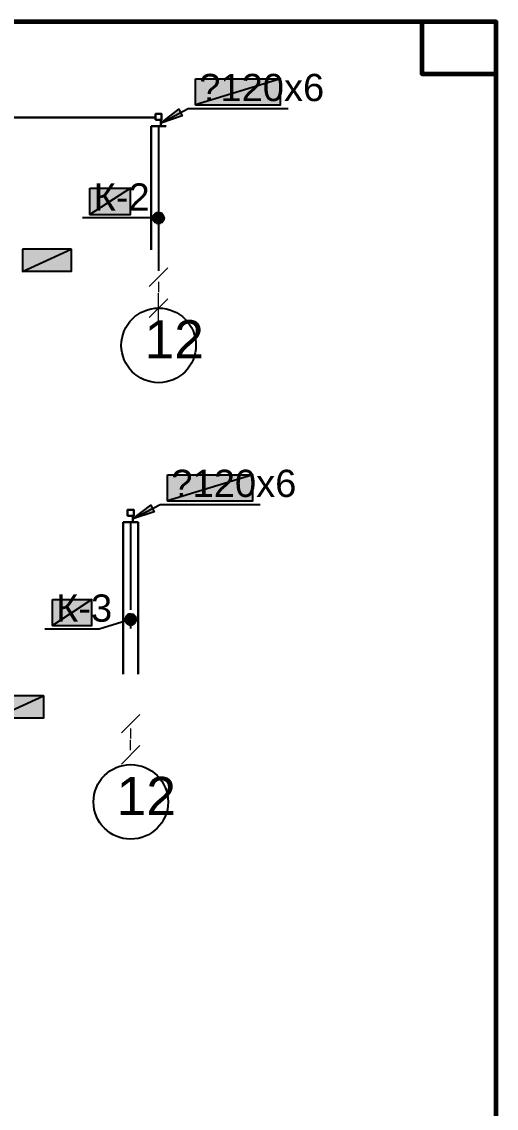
# Model space of a CAD drawing. Extents: x 8 to 21351, y 0 to 420.
# Drawn here: x 16598.2 to 16661.9, y 146.1 to 292.1 of the extents above; entities that cross this region are included whole.
import ezdxf

# ---------------------------------------------------------------- set-up
doc = ezdxf.new("R2010")
doc.units = 0
doc.linetypes.add('TEYPDFCAD_CENTER', pattern=[20, 12, -3, 2, -3])
for name, color, linetype in [('PDF_ОСИ', 7, 'Continuous'), ('TEY_REVIEW_AXIS', 7, 'Continuous'), ('TEY_REVIEW_LEADER', 7, 'Continuous')]:
    doc.layers.add(name, color=color, linetype=linetype)
doc.styles.add('TEYPDFCAD_TEXT', font='arial.ttf')

# ---------------------------------------------------------------- blocks, each defined once
blk = doc.blocks.new('TEY_AXIS')
at = {"layer": 'PDF_ОСИ', "linetype": 'TEYPDFCAD_CENTER', "lineweight": 9}
blk.add_line((0, 0), (1, 0), dxfattribs=at)

msp = doc.modelspace()

# ---------------------------------------------------------------- hatches: boundary and pattern name
at = {"true_color": 0xffffff}
h = msp.add_hatch(color=0, dxfattribs=at)
h.paths.add_polyline_path([(16621.49, 284.42), (16632.92, 284.42), (16621.49, 280.92)])
h.paths.add_polyline_path([(16632.92, 284.42), (16621.49, 280.92), (16632.92, 280.92)])
for points in [[(16616.84, 278.47), (16619.25, 280.33), (16619.72, 279.44)], [(16613.09, 225.28), (16615.5, 227.12), (16615.97, 226.23)]]:
    msp.add_hatch(color=7).paths.add_polyline_path(points)
h = msp.add_hatch(color=0, dxfattribs=at)
h.paths.add_polyline_path([(16607.31, 269.71), (16612.77, 269.71), (16607.31, 266.19)])
h.paths.add_polyline_path([(16612.77, 269.71), (16607.31, 266.19), (16612.77, 266.19)])
h = msp.add_hatch(color=7)
h.paths.add_polyline_path([(16615.82, 265.94), (16615.78, 265.71), (16616.54, 265.71)])
h.paths.add_polyline_path([(16615.78, 265.71), (16616.54, 265.71), (16615.82, 265.47)])
h.paths.add_polyline_path([(16616.54, 265.71), (16615.82, 265.47), (16615.93, 265.26)])
h = msp.add_hatch(color=7)
h.paths.add_polyline_path([(16616.31, 266.4), (16616.1, 266.3), (16616.54, 265.71)])
h.paths.add_polyline_path([(16616.1, 266.3), (16616.54, 265.71), (16615.93, 266.15)])
h.paths.add_polyline_path([(16616.54, 265.71), (16615.93, 266.15), (16615.82, 265.94)])
h = msp.add_hatch(color=7)
h.paths.add_polyline_path([(16616.99, 266.3), (16616.77, 266.4), (16616.54, 265.71)])
h.paths.add_polyline_path([(16616.77, 266.4), (16616.54, 265.71), (16616.54, 266.45)])
h.paths.add_polyline_path([(16616.54, 265.71), (16616.54, 266.45), (16616.31, 266.4)])
h = msp.add_hatch(color=7)
h.paths.add_polyline_path([(16617.28, 265.71), (16617.24, 265.94), (16616.54, 265.71)])
h.paths.add_polyline_path([(16617.24, 265.94), (16616.54, 265.71), (16617.13, 266.15)])
h.paths.add_polyline_path([(16616.54, 265.71), (16617.13, 266.15), (16616.99, 266.3)])
h = msp.add_hatch(color=7)
h.paths.add_polyline_path([(16615.93, 265.26), (16616.1, 265.09), (16616.54, 265.71)])
h.paths.add_polyline_path([(16616.1, 265.09), (16616.54, 265.71), (16616.31, 264.99)])
h.paths.add_polyline_path([(16616.54, 265.71), (16616.31, 264.99), (16616.54, 264.94)])
h = msp.add_hatch(color=7)
h.paths.add_polyline_path([(16616.54, 264.94), (16616.77, 264.99), (16616.54, 265.71)])
h.paths.add_polyline_path([(16616.77, 264.99), (16616.54, 265.71), (16616.99, 265.09)])
h.paths.add_polyline_path([(16616.54, 265.71), (16616.99, 265.09), (16617.13, 265.26)])
h = msp.add_hatch(color=7)
h.paths.add_polyline_path([(16617.13, 265.26), (16617.24, 265.47), (16616.54, 265.71)])
h.paths.add_polyline_path([(16617.24, 265.47), (16616.54, 265.71), (16617.28, 265.71)])
h = msp.add_hatch(color=0, dxfattribs=at)
h.paths.add_polyline_path([(16598.25, 261.51), (16598.25, 258.51), (16604.82, 261.51)])
h.paths.add_polyline_path([(16598.25, 258.51), (16604.82, 261.51), (16604.82, 258.51)])
h = msp.add_hatch(color=0, dxfattribs=at)
h.paths.add_polyline_path([(16617.75, 231.2), (16629.18, 231.2), (16617.75, 227.71)])
h.paths.add_polyline_path([(16629.18, 231.2), (16617.75, 227.71), (16629.18, 227.71)])
h = msp.add_hatch(color=0, dxfattribs=at)
h.paths.add_polyline_path([(16602.3, 214.46), (16607.57, 214.46), (16602.3, 210.97)])
h.paths.add_polyline_path([(16607.57, 214.46), (16602.3, 210.97), (16607.57, 210.97)])
h = msp.add_hatch(color=7)
h.paths.add_polyline_path([(16612.08, 211.98), (16612.03, 211.75), (16612.79, 211.75)])
h.paths.add_polyline_path([(16612.03, 211.75), (16612.79, 211.75), (16612.08, 211.52)])
h.paths.add_polyline_path([(16612.79, 211.75), (16612.08, 211.52), (16612.18, 211.31)])
h = msp.add_hatch(color=7)
h.paths.add_polyline_path([(16612.56, 212.47), (16612.35, 212.37), (16612.79, 211.75)])
h.paths.add_polyline_path([(16612.35, 212.37), (16612.79, 211.75), (16612.18, 212.2)])
h.paths.add_polyline_path([(16612.79, 211.75), (16612.18, 212.2), (16612.08, 211.98)])
h = msp.add_hatch(color=7)
h.paths.add_polyline_path([(16612.18, 211.31), (16612.35, 211.14), (16612.79, 211.75)])
h.paths.add_polyline_path([(16612.35, 211.14), (16612.79, 211.75), (16612.56, 211.03)])
h.paths.add_polyline_path([(16612.79, 211.75), (16612.56, 211.03), (16612.79, 211.01)])
h = msp.add_hatch(color=7)
h.paths.add_polyline_path([(16613.22, 212.37), (16613.03, 212.47), (16612.79, 211.75)])
h.paths.add_polyline_path([(16613.03, 212.47), (16612.79, 211.75), (16612.79, 212.51)])
h.paths.add_polyline_path([(16612.79, 211.75), (16612.79, 212.51), (16612.56, 212.47)])
h = msp.add_hatch(color=7)
h.paths.add_polyline_path([(16613.54, 211.75), (16613.49, 211.98), (16612.79, 211.75)])
h.paths.add_polyline_path([(16613.49, 211.98), (16612.79, 211.75), (16613.39, 212.2)])
h.paths.add_polyline_path([(16612.79, 211.75), (16613.39, 212.2), (16613.22, 212.37)])
h = msp.add_hatch(color=7)
h.paths.add_polyline_path([(16612.79, 211.01), (16613.03, 211.03), (16612.79, 211.75)])
h.paths.add_polyline_path([(16613.03, 211.03), (16612.79, 211.75), (16613.22, 211.14)])
h.paths.add_polyline_path([(16612.79, 211.75), (16613.22, 211.14), (16613.39, 211.31)])
h = msp.add_hatch(color=7)
h.paths.add_polyline_path([(16613.39, 211.31), (16613.49, 211.52), (16612.79, 211.75)])
h.paths.add_polyline_path([(16613.49, 211.52), (16612.79, 211.75), (16613.54, 211.75)])
h = msp.add_hatch(color=0, dxfattribs=at)
h.paths.add_polyline_path([(16594.51, 201.51), (16594.51, 198.5), (16601.07, 201.51)])
h.paths.add_polyline_path([(16594.51, 198.5), (16601.07, 201.51), (16601.07, 198.5)])

# ---------------------------------------------------------------- linework, layer by layer
at = {"color": 0, "lineweight": 0, "true_color": 0xffffff}
for p, q in [((16607.31, 266.19), (16612.77, 266.19)), ((16602.3, 210.97), (16607.57, 210.97))]:
    msp.add_line(p, q, dxfattribs=at)
at = {"color": 7, "lineweight": 25}
for p, q in [((16613.77, 265.71), (16606.32, 265.71)), ((16616.54, 265.71), (16613.77, 265.71)), ((16612.79, 211.75), (16608.58, 210.46)), ((16608.58, 210.46), (16601.28, 210.46))]:
    msp.add_line(p, q, dxfattribs=at)
at = {"color": 7, "lineweight": 5}
for p, q in [((16615.29, 256.52), (16617.79, 259.02)), ((16616.54, 257.13), (16616.54, 255.76)), ((16616.54, 251.63), (16616.54, 255.59)), ((16615.29, 252.35), (16617.79, 254.85)), ((16611.55, 196.51), (16614.04, 199.01)), ((16612.79, 197.13), (16612.79, 195.75)), ((16611.55, 192.34), (16614.04, 194.84)), ((16612.79, 194.2), (16612.79, 195.58))]:
    msp.add_line(p, q, dxfattribs=at)
at = {"lineweight": 25}
msp.add_line((16612.79, 211.54), (16612.79, 210.54), dxfattribs=at)
at = {"color": 0, "true_color": 0xffffff}
for points in [[(16621.49, 284.42), (16632.92, 284.42), (16621.49, 280.92)], [(16632.92, 284.42), (16621.49, 280.92), (16632.92, 280.92)], [(16607.31, 269.71), (16612.77, 269.71), (16607.31, 266.19)], [(16612.77, 269.71), (16607.31, 266.19), (16612.77, 266.19)], [(16598.25, 261.51), (16598.25, 258.51), (16604.82, 261.51)], [(16598.25, 258.51), (16604.82, 261.51), (16604.82, 258.51)], [(16617.75, 231.2), (16629.18, 231.2), (16617.75, 227.71)], [(16629.18, 231.2), (16617.75, 227.71), (16629.18, 227.71)], [(16602.3, 214.46), (16607.57, 214.46), (16602.3, 210.97)], [(16607.57, 214.46), (16602.3, 210.97), (16607.57, 210.97)], [(16594.51, 201.51), (16594.51, 198.5), (16601.07, 201.51)], [(16594.51, 198.5), (16601.07, 201.51), (16601.07, 198.5)]]:
    msp.add_lwpolyline(points, close=True, dxfattribs=at)
at = {"color": 7}
for points in [[(16616.84, 278.47), (16619.25, 280.33), (16619.72, 279.44)], [(16615.82, 265.94), (16615.78, 265.71), (16616.54, 265.71)], [(16616.54, 265.71), (16615.93, 266.15), (16615.82, 265.94)], [(16616.1, 266.3), (16616.54, 265.71), (16615.93, 266.15)], [(16616.31, 266.4), (16616.1, 266.3), (16616.54, 265.71)], [(16616.54, 265.71), (16616.54, 266.45), (16616.31, 266.4)], [(16616.77, 266.4), (16616.54, 265.71), (16616.54, 266.45)], [(16616.99, 266.3), (16616.77, 266.4), (16616.54, 265.71)], [(16616.54, 265.71), (16617.13, 266.15), (16616.99, 266.3)], [(16617.24, 265.94), (16616.54, 265.71), (16617.13, 266.15)], [(16617.28, 265.71), (16617.24, 265.94), (16616.54, 265.71)], [(16615.78, 265.71), (16616.54, 265.71), (16615.82, 265.47)], [(16616.54, 265.71), (16615.82, 265.47), (16615.93, 265.26)], [(16615.93, 265.26), (16616.1, 265.09), (16616.54, 265.71)], [(16616.1, 265.09), (16616.54, 265.71), (16616.31, 264.99)], [(16616.54, 265.71), (16616.31, 264.99), (16616.54, 264.94)], [(16616.54, 264.94), (16616.77, 264.99), (16616.54, 265.71)], [(16616.77, 264.99), (16616.54, 265.71), (16616.99, 265.09)], [(16616.54, 265.71), (16616.99, 265.09), (16617.13, 265.26)], [(16617.13, 265.26), (16617.24, 265.47), (16616.54, 265.71)], [(16617.24, 265.47), (16616.54, 265.71), (16617.28, 265.71)], [(16613.09, 225.28), (16615.5, 227.12), (16615.97, 226.23)], [(16612.08, 211.98), (16612.03, 211.75), (16612.79, 211.75)], [(16612.03, 211.75), (16612.79, 211.75), (16612.08, 211.52)], [(16612.79, 211.75), (16612.18, 212.2), (16612.08, 211.98)], [(16612.79, 211.75), (16612.08, 211.52), (16612.18, 211.31)], [(16612.35, 212.37), (16612.79, 211.75), (16612.18, 212.2)], [(16612.18, 211.31), (16612.35, 211.14), (16612.79, 211.75)], [(16612.56, 212.47), (16612.35, 212.37), (16612.79, 211.75)], [(16612.35, 211.14), (16612.79, 211.75), (16612.56, 211.03)], [(16612.79, 211.75), (16612.79, 212.51), (16612.56, 212.47)], [(16612.79, 211.75), (16612.56, 211.03), (16612.79, 211.01)], [(16613.03, 212.47), (16612.79, 211.75), (16612.79, 212.51)], [(16613.22, 212.37), (16613.03, 212.47), (16612.79, 211.75)], [(16612.79, 211.75), (16613.39, 212.2), (16613.22, 212.37)], [(16613.49, 211.98), (16612.79, 211.75), (16613.39, 212.2)], [(16613.54, 211.75), (16613.49, 211.98), (16612.79, 211.75)], [(16612.79, 211.01), (16613.03, 211.03), (16612.79, 211.75)], [(16613.03, 211.03), (16612.79, 211.75), (16613.22, 211.14)], [(16612.79, 211.75), (16613.22, 211.14), (16613.39, 211.31)], [(16613.39, 211.31), (16613.49, 211.52), (16612.79, 211.75)], [(16613.49, 211.52), (16612.79, 211.75), (16613.54, 211.75)]]:
    msp.add_lwpolyline(points, close=True, dxfattribs=at)
at = {"color": 7, "lineweight": 30}
for points in [[(16616.14, 278.91), (16616.94, 278.91), (16616.94, 279.7), (16616.14, 279.7)], [(16612.39, 225.7), (16613.2, 225.7), (16613.2, 226.5), (16612.39, 226.5)]]:
    msp.add_lwpolyline(points, close=True, dxfattribs=at)
at = {"color": 7, "lineweight": 25}
msp.add_circle((16616.55, 248.59), 5.01, dxfattribs=at)
at = {"lineweight": 25}
msp.add_circle((16612.81, 187.25), 5.01, dxfattribs=at)
at = {"layer": 'TEY_REVIEW_AXIS', "color": 7, "lineweight": 30}
for p, q in [((16586.93, 279.21), (16616.14, 279.21)), ((16611.78, 204.39), (16611.78, 224.83)), ((16613.79, 224.83), (16613.79, 204.39))]:
    msp.add_line(p, q, dxfattribs=at)
at = {"layer": 'TEY_REVIEW_AXIS', "lineweight": 60}
msp.add_lwpolyline([(16266.89, 5.08), (16661.88, 5.08), (16661.88, 292.08), (16266.89, 292.08)], close=True, dxfattribs=at)
at = {"layer": 'TEY_REVIEW_LEADER', "color": 7, "lineweight": 25}
for p, q in [((16616.84, 278.47), (16620.5, 280.42)), ((16620.5, 280.42), (16633.92, 280.42)), ((16616.54, 278.05), (16616.54, 258.59)), ((16613.09, 225.28), (16616.75, 227.2)), ((16616.75, 227.2), (16630.17, 227.2))]:
    msp.add_line(p, q, dxfattribs=at)
at = {"layer": 'TEY_REVIEW_LEADER', "color": 0, "lineweight": 0, "true_color": 0xffffff}
for p, q in [((16621.49, 280.92), (16632.92, 280.92)), ((16617.75, 227.71), (16629.18, 227.71))]:
    msp.add_line(p, q, dxfattribs=at)
at = {"layer": 'TEY_REVIEW_LEADER', "color": 7, "lineweight": 30}
for p, q in [((16616.84, 278.05), (16616.84, 278.91)), ((16615.53, 261.45), (16615.53, 278.05)), ((16615.53, 278.05), (16617.54, 278.05)), ((16613.09, 224.83), (16613.09, 225.7)), ((16611.78, 224.83), (16613.79, 224.83))]:
    msp.add_line(p, q, dxfattribs=at)
at = {"layer": 'TEY_REVIEW_LEADER', "lineweight": 25}
msp.add_line((16612.79, 224.83), (16612.79, 213.04), dxfattribs=at)
at = {"layer": 'TEY_REVIEW_LEADER', "lineweight": 60}
msp.add_lwpolyline([(16661.88, 285.07), (16661.88, 292.08), (16651.87, 292.08), (16651.87, 285.07)], close=True, dxfattribs=at)

# ---------------------------------------------------------------- block references
at = {"layer": 'PDF_ОСИ'}
for p, xscale in [((16286.13, 279.7), 330.8138333333333), ((16282.53, 261.45), 338.0104999999999), ((16282.38, 226.5), 330.8138333333333), ((16278.78, 204.39), 338.0105)]:
    msp.add_blockref('TEY_AXIS', p, dxfattribs=dict(at, xscale=xscale))

# ---------------------------------------------------------------- texts
at = {"color": 7, "style": 'TEYPDFCAD_TEXT'}
msp.add_text('12', height=5.126, dxfattribs=at).set_placement((16610.91, 185.48))
at = {"layer": 'TEY_REVIEW_LEADER', "color": 7, "style": 'TEYPDFCAD_TEXT'}
for s, height, p in [('\ue726120х6', 3.662, (16622, 281.41)), ('К-2', 3.662, (16607.82, 266.7)), ('12', 5.126, (16614.66, 246.85)), ('\ue726120х6', 3.662, (16618.26, 228.22)), ('К-3', 3.662, (16602.78, 211.46))]:
    msp.add_text(s, height=height, dxfattribs=at).set_placement(p)

doc.saveas('drawing.dxf')
